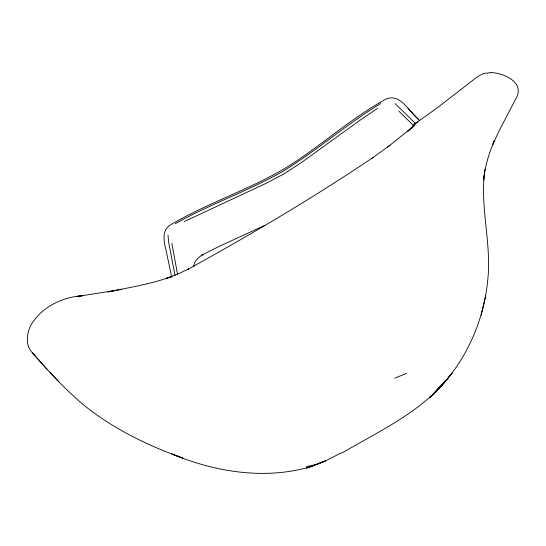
<?xml version="1.0" encoding="UTF-8"?>
<svg xmlns="http://www.w3.org/2000/svg" width="546" height="546" viewBox="0 0 546 546"><rect width="100%" height="100%" fill="white"/><g stroke="black" fill="none" stroke-linecap="round" stroke-linejoin="round"><path stroke-width="0.82" d="M485.032 169.212C479.354 206.013 491.769 242.752 487.783 279.661C483.681 324.29 462.933 367.615 429.518 397.713L442.246 385.203L452.122 372.979L443.304 383.688M193.68 266.912C193.837 261.077 198.778 257.118 203.283 254.238L201.781 255.159L219.042 246.464L264.892 225.327M484.159 175.921L483.606 180.009C484.985 166.387 488.95 153.153 494.423 140.643L492.915 144.219L499.713 129.675L517.048 96.437M481.074 315.219L485.769 295.604M517.342 95.748C522.809 81.402 502.832 72.809 491.209 72.632M442.267 384.944L440.711 386.834L442.246 385.203C414.414 415.137 376.556 432.691 341.816 453.084M415.642 123.239L413.513 125.512L415.554 123.321L417.902 122.017M413.882 125.075L415.861 123.055L407.425 131.634L414.748 125.355L387.551 147.106M371.601 158.524L382.357 150.764M383.012 150.3L390.172 145.25M175.423 223.655C209.903 204.156 247.775 191.141 282.323 171.676C316.441 150.935 346.594 124.174 380.719 103.508M373.027 157.514C313.104 197.829 250.853 234.678 187.585 269.471L188.643 268.96L177.88 273.99L165.807 278.658L172.038 276.337C151.413 284.063 129.511 287.462 108.026 291.912L121.656 289.257M416.373 122.727L436.848 108.128L478.064 76.256L483.674 73.451L491.304 72.604M377.634 108.32L361.507 119.171L301.29 162.606L283.565 174.126L264.933 183.893L184.145 221.628M341.182 452.907L327.443 459.896L315.629 464.701L306.367 466.598M394.806 378.153L406.647 373.334M33.613 354.211C49.829 372.754 66.598 390.956 85.667 406.613C114.571 429.388 148.123 445.7 182.657 458.019L171.901 453.992C214.79 471.826 263.5 479.893 308.906 467.219M312.435 466.147L306.825 468.004L325.846 460.926M306.825 468.004L325.061 461.247M115.295 290.486L76.611 296.574L82.842 295.639C63.432 296.969 43.796 305.917 32.671 322.311C26.153 331.866 24.147 347.556 34.937 354.88M415.294 123.321L395.14 103.665M398.86 111.145L413.254 125.273M419.833 120.727L408.026 108.34M418.693 119.54C409.541 112.749 400.846 93.059 386.336 98.928C350.935 118.12 320.932 146.062 286.718 167.308C249.877 189.428 208.34 202.648 171.355 224.386C161.759 229.218 163.575 240.738 165.82 249.269L171.724 277.266M50.341 372.843L58.333 381.258M46.997 369.219L32.262 352.661M177.566 274.501L171.86 243.311M175.02 275.477L168.659 242.294L167.97 234.978M443.809 382.289L430.828 396.744L443.809 382.289"/></g></svg>
